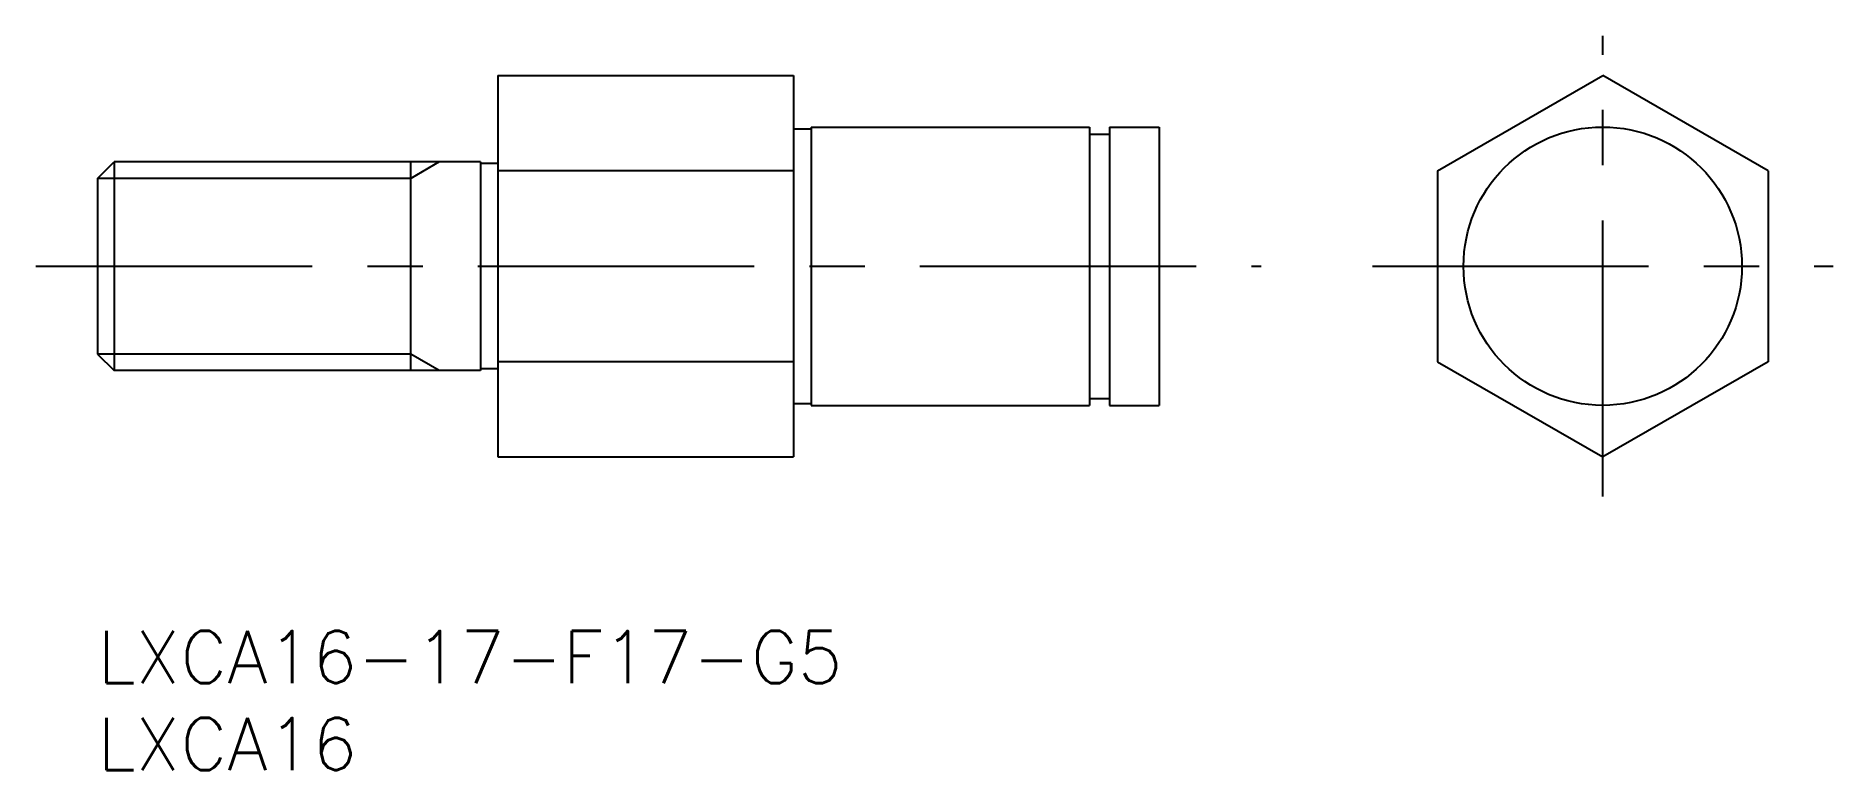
# Model space of a CAD drawing. Extents: x -4 to 100, y -8 to 34.
import ezdxf

# ---------------------------------------------------------------- set-up
doc = ezdxf.new("R2010")
doc.units = 0
doc.header["$LTSCALE"] = 0.5
doc.linetypes.add('CENTER', pattern=[50.8, 31.75, -6.35, 6.35, -6.35])
for name, color, linetype in [('MSM_CENTER', 1, 'CENTER'), ('MSM_CONTINUOUS', 7, 'CONTINUOUS'), ('MSM_NARROW', 5, 'CONTINUOUS'), ('MSM_PART_NUMBER', 7, 'CONTINUOUS')]:
    doc.layers.add(name, color=color, linetype=linetype)
doc.styles.get("Standard").update_dxf_attribs({"font": 'txt.shx', "height": 3, "bigfont": 'bigfont.shx'})

# ---------------------------------------------------------------- blocks, each defined once
blk = doc.blocks.new('*U8')
at = {"layer": 'MSM_PART_NUMBER'}
blk.add_text('LXCA16-17-F17-G5', height=3, dxfattribs=at).set_placement((0, -3))
blk = doc.blocks.new('*U9')
at = {"layer": 'MSM_PART_NUMBER'}
blk.add_text('LXCA16', height=3, dxfattribs=at).set_placement((0, -8))

msp = doc.modelspace()

# ---------------------------------------------------------------- linework, layer by layer
at = {"layer": 'MSM_CENTER'}
for p, q in [((86.5, 7.73), (86.5, 34.21)), ((-3.54, 20.97), (66.87, 20.97)), ((73.26, 20.97), (99.74, 20.97))]:
    msp.add_line(p, q, dxfattribs=at)
at = {"layer": 'MSM_CONTINUOUS'}
for p, q in [((23, 31.94), (23, 10)), ((23, 31.94), (40, 31.94)), ((40, 31.94), (40, 10)), ((77, 26.45), (86.5, 31.94)), ((96, 26.45), (86.5, 31.94)), ((41, 28.97), (57, 28.97)), ((41, 28.97), (41, 12.97)), ((57, 28.97), (57, 12.97)), ((58.15, 28.97), (58.15, 12.97)), ((58.15, 28.97), (61, 28.97)), ((61, 28.97), (61, 12.97)), ((40, 28.87), (41, 28.87)), ((57, 28.57), (58.15, 28.57)), ((0, 26.02), (0.95, 26.97)), ((0.95, 26.97), (0.95, 14.97)), ((22, 26.97), (0.95, 26.97)), ((18, 14.97), (18, 26.97)), ((22, 26.97), (22, 14.97)), ((23, 26.87), (22, 26.87)), ((0, 26.02), (0, 15.92)), ((40, 26.45), (23, 26.45)), ((77, 26.45), (77, 15.48)), ((96, 26.45), (96, 15.48)), ((0, 15.92), (0.95, 14.97)), ((22, 14.97), (0.95, 14.97)), ((23, 15.07), (22, 15.07)), ((40, 15.48), (23, 15.48)), ((77, 15.48), (86.5, 10)), ((96, 15.48), (86.5, 10)), ((40, 13.07), (41, 13.07)), ((41, 12.97), (57, 12.97)), ((57, 13.37), (58.15, 13.37)), ((58.15, 12.97), (61, 12.97)), ((23, 10), (40, 10))]:
    msp.add_line(p, q, dxfattribs=at)
msp.add_circle((86.5, 20.97), 8, dxfattribs=at)
at = {"layer": 'MSM_NARROW'}
for p, q in [((19.64, 26.97), (18, 26.02)), ((18, 26.02), (0, 26.02)), ((18, 15.92), (0, 15.92)), ((19.64, 14.97), (18, 15.92))]:
    msp.add_line(p, q, dxfattribs=at)

# ---------------------------------------------------------------- block references
at = {"layer": 'MSM_CONTINUOUS'}
for name in ['*U8', '*U9']:
    msp.add_blockref(name, (0, 0), dxfattribs=at)

doc.saveas('drawing.dxf')
